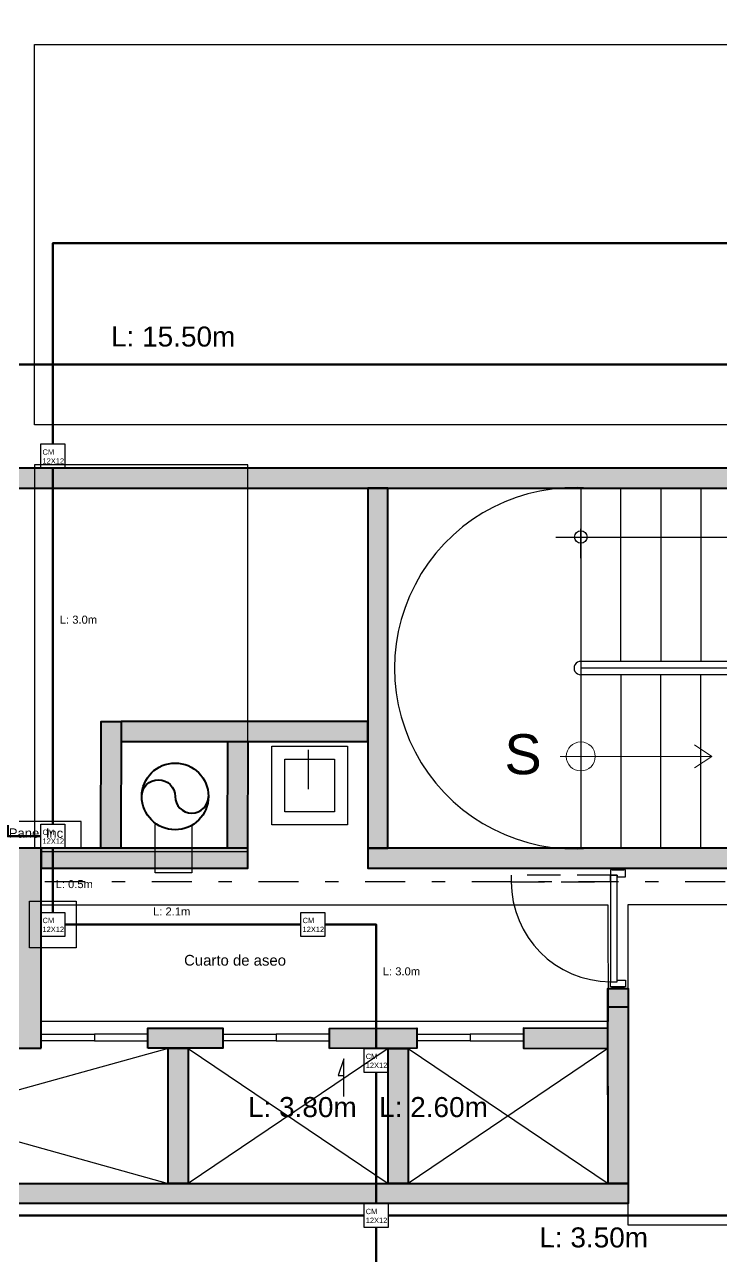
# Model space of a CAD drawing. Header units: millimetres. Extents: x 3781 to 4924, y 1639 to 1721.
# Drawn here: x 4245.6 to 4250.82, y 1655.72 to 1664.95 of the extents above; entities that cross this region are included whole.
import ezdxf

# ---------------------------------------------------------------- set-up
doc = ezdxf.new("R2010")
doc.units = ezdxf.units.MM
for name, pattern in [('CENTER', [0.7, 0.3, -0.2, 0, -0.2]), ('DASHED2', [9.524999999999995, 6.349999999999998, -3.174999999999998]), ('HIDDEN', [0.375, 0.25, -0.125]), ('HIDDEN2', [0.1875, 0.125, -0.0625]), ('LLUVIAS', [10, 4, -2, 4])]:
    doc.linetypes.add(name, pattern=pattern)
doc.layers.get('Defpoints').update_dxf_attribs({"color": 255})
for name, color, linetype in [('1amobla', 2, 'Continuous'), ('A-DIM-125', 8, 'Continuous'), ('A-HATCH CONCRETO', 8, 'Continuous'), ('AMOBLAMIENTO', 1, 'Continuous'), ('AREA PARQUEO', 51, 'Continuous'), ('AS_GL DETECCION_PISO 2', 7, 'Continuous'), ('E-P. MACIZA1', 2, 'HIDDEN2'), ('EJE-ESTRUCTURA', 1, 'CENTER'), ('F-2', 2, 'Continuous'), ('GG_LAZO CONTROL DRIVERS', 82, 'Continuous'), ('HACHTCOLUMNA', 250, 'Continuous'), ('JCA_HATCH 254', 252, 'Continuous'), ('JCA_PLANO 1', 1, 'Continuous'), ('MUEBLE', 1, 'Continuous'), ('PROYECCION', 1, 'DASHED2')]:
    doc.layers.add(name, color=color, linetype=linetype)
doc.layers.add('DIM-25', color=1, linetype='Continuous', plot=False)
for name, color, linetype, lineweight in [('Estructura', 6, 'Continuous', 40), ('Muro', 4, 'Continuous', 40), ('TEXTOS', 7, 'Continuous', 20), ('Vidrio', 2, 'Continuous', 30)]:
    doc.layers.add(name, color=color, linetype=linetype, lineweight=lineweight)
doc.styles.add('A-DIM', font='romans.shx', dxfattribs={"width": 0.85})
doc.styles.get("Standard").update_dxf_attribs({"font": 'arial.ttf'})
doc.dimstyles.new('A-DIM0125', dxfattribs={"dimscale": 125, "dimtxt": 0.0015, "dimasz": 0.0015, "dimexe": 0.0005, "dimexo": 0.0005, "dimgap": 0.0003, "dimtad": 1, "dimzin": 1, "dimtxsty": 'A-DIM', "dimblk": 'SMALL', "dimcen": 0.0015, "dimdle": 0.0015, "dimclrd": 256, "dimclre": 252, "dimclrt": 2, "dimazin": 0, "dimtfac": 1, "dimtmove": 2, "dimatfit": 3, "dimldrblk": 'OPEN90', "dimfxl": 1, "dimlwd": -1, "dimlwe": -1, "dimarcsym": 0})

# ---------------------------------------------------------------- blocks, each defined once
blk = doc.blocks.new('_Small')
at = {"color": 0, "linetype": 'ByBlock', "lineweight": -2}
blk.add_circle((0, 0), 0.25, dxfattribs=at)
blk = doc.blocks.new('*D120')
at = {"layer": 'A-DIM-125', "color": 252, "transparency": 16777216}
for p, q in [((4249.765915690115, 1660.953560359639), (4249.765915690115, 1661.173172919207)), ((4252.765915689231, 1660.241151332739), (4252.765915689231, 1661.173172919207))]:
    blk.add_line(p, q, dxfattribs=at)
at = {"layer": 'A-DIM-125', "transparency": 16777216}
blk.add_line((4249.578415690115, 1661.110672919207), (4252.953415689231, 1661.110672919207), dxfattribs=at)
at = {"layer": 'Defpoints', "color": 0, "transparency": 16777216}
for p in [(4252.765915689231, 1661.110672919207), (4249.765915690115, 1660.891060359639), (4252.765915689231, 1660.178651332739)]:
    blk.add_point(p, dxfattribs=at)
at = {"layer": 'A-DIM-125', "transparency": 16777216, "xscale": 0.1875, "yscale": 0.1875, "zscale": 0.1875, "rotation": 180}
blk.add_blockref('_Small', (4249.765915690115, 1661.110672919207), dxfattribs=at)
at = {"layer": 'A-DIM-125', "transparency": 16777216, "xscale": 0.1875, "yscale": 0.1875, "zscale": 0.1875}
blk.add_blockref('_Small', (4252.765915689231, 1661.110672919207), dxfattribs=at)
at = {"layer": 'A-DIM-125', "color": 2, "transparency": 16777216, "insert": (4251.490093178454, 1661.259780062064), "char_height": 0.1875, "attachment_point": 5, "style": 'A-DIM'}
blk.add_mtext('3,00', dxfattribs=at)
blk = doc.blocks.new('_Open90')
at = {"color": 0, "linetype": 'ByBlock', "lineweight": -2}
for p, q in [((-0.5, 0.5), (0, 0)), ((0, 0), (-1, 0)), ((0, 0), (-0.5, -0.5))]:
    blk.add_line(p, q, dxfattribs=at)
blk = doc.blocks.new('estructura etapa 3')
at = {"layer": 'HACHTCOLUMNA'}
h = blk.add_hatch(color=256, dxfattribs=at)
h.paths.add_polyline_path([(-91.65052479424082, -6658.123952498036), (-91.65052483163788, -6657.623952492478), (-92.34962468142191, -6657.623952492692), (-92.34962464402486, -6658.123952498251)])
h.paths.add_polyline_path([(-49.35360165399231, -6658.123953550201), (-49.35360165463851, -6657.623953544642), (-50.05450180622518, -6657.624073242631), (-50.05450180557898, -6658.124073248189)])
h.paths.add_polyline_path([(-56.05269290422109, -6658.123953548908), (-56.05269290486729, -6657.623953543349), (-56.75269290454423, -6657.624054381149), (-56.75269290389804, -6658.124054386707)])
h.paths.add_polyline_path([(-76.44963033445936, -6659.123953527316), (-76.94963033376087, -6659.123953525937), (-76.9496303338118, -6657.623953525355), (-76.44963033520833, -6657.623953526268)])
h.paths.add_polyline_path([(-83.94962466275808, -6659.123953526419), (-84.44962466205959, -6659.123953525041), (-84.44962466211052, -6657.623953524459), (-83.94962466350705, -6657.623953525372)])
h.paths.add_polyline_path([(-60.45199772839385, -6659.123953526823), (-60.95199772769581, -6659.123953525441), (-60.95199772774629, -6657.623953524859), (-60.45199772914327, -6657.623953525776)])
h.paths.add_polyline_path([(-67.94963033684814, -6659.123953523713), (-68.44963033614965, -6659.123953522334), (-68.44963033620058, -6657.623953521752), (-67.94963033759711, -6657.623953522665)])
h.paths.add_polyline_path([(-91.8500747383024, -6668.198768413866), (-91.85097488956569, -6667.598768198336), (-92.3500747393499, -6667.598781503685), (-92.34917458808638, -6668.198781719215)])
h.paths.add_polyline_path([(-49.35360165997224, -6668.198834775361), (-49.35360165969462, -6667.598834775361), (-49.85360166074236, -6667.598833612342), (-49.85360166101998, -6668.198833612343)])
h.paths.add_polyline_path([(-56.15447406834653, -6668.148833038669), (-56.15447406899273, -6667.648833033111), (-56.85356531954483, -6667.649075604333), (-56.85356531889863, -6668.149075609892)])
h.paths.add_polyline_path([(-59.95199772806779, -6667.648834198664), (-59.95199772878357, -6668.148834196337), (-61.45199772983131, -6668.148834197909), (-61.45199772876629, -6667.648834201169)])
h.paths.add_polyline_path([(-75.94963033499096, -6667.648834198664), (-75.94963033570673, -6668.148834196337), (-77.44963033675447, -6668.148834197915), (-77.44963033568945, -6667.648834201173)])
h.paths.add_polyline_path([(-68.9496303369873, -6667.648834196665), (-68.94963033537522, -6668.148834193871), (-67.44963033560805, -6668.148834194158), (-67.44963033675447, -6667.648834196951)])
h.paths.add_polyline_path([(-84.94963033851843, -6667.648834198664), (-84.9496303378022, -6668.148834196337), (-83.44963033675447, -6668.148834197913), (-83.44963033781994, -6667.648834201173)])
h.paths.add_polyline_path([(-91.85007473830262, -6676.198714255436), (-91.85007473830262, -6675.598714255436), (-92.34917458808661, -6675.598833980074), (-92.34917458808661, -6676.198833980075)])
h.paths.add_polyline_path([(-49.35360166367525, -6676.19883419188), (-49.35360166339763, -6675.598834191882), (-49.85360166444536, -6675.598834192097), (-49.85360166472299, -6676.198834192096)])
h.paths.add_polyline_path([(-56.15447406836017, -6676.148834216151), (-56.15447406900614, -6675.648834210593), (-56.75356531955811, -6675.64883419414), (-56.75356531891191, -6676.148834199698)])
h.paths.add_polyline_path([(-59.95199772438798, -6675.648834197268), (-59.95199772475451, -6676.148834194008), (-61.45199772603507, -6676.148834196047), (-61.45199772462081, -6675.648834197444)])
h.paths.add_polyline_path([(-75.94963033131114, -6675.648834197268), (-75.94963033167767, -6676.148834194008), (-77.44963033295824, -6676.14883419605), (-77.44963033154397, -6675.648834197447)])
h.paths.add_polyline_path([(-68.94963033179408, -6675.648834195734), (-68.94963033064766, -6676.148834194337), (-67.44963033076408, -6676.148834193225), (-67.44963033214333, -6675.648834194855)])
h.paths.add_polyline_path([(-84.94963034219415, -6675.648834197267), (-84.94963034182763, -6676.148834194008), (-83.44963034054706, -6676.14883419605), (-83.44963034196132, -6675.648834197447)])
h.paths.add_polyline_path([(-91.84714941676873, -6686.298775267753), (-91.85051282815846, -6685.698774462428), (-92.34961267794267, -6685.698773428964), (-92.34624926655272, -6686.298774234288)])
h.paths.add_polyline_path([(-49.35447406836727, -6686.298714517593), (-49.35360166807266, -6685.698714517594), (-49.85360166912039, -6685.698714501338), (-49.85447406941501, -6686.298714501339)])
h.paths.add_polyline_path([(-56.15447406836745, -6686.248834233877), (-56.15447406901365, -6685.748834228319), (-56.75356531956538, -6685.748834211868), (-56.75356531891919, -6686.248834217427)])
h.paths.add_polyline_path([(-59.95199772341482, -6685.748834215987), (-59.95199772366493, -6686.248834213194), (-61.45199772401418, -6686.248834215234), (-61.45199772283274, -6685.748834216163)])
h.paths.add_polyline_path([(-75.94963033033798, -6685.748834215987), (-75.94963033058809, -6686.248834213194), (-77.44963033093734, -6686.248834215237), (-77.4496303297559, -6685.748834216167)])
h.paths.add_polyline_path([(-68.94963033303281, -6685.748834214453), (-68.94963033130432, -6686.248834212125), (-67.44963033142074, -6686.248834210548), (-67.44963033279998, -6685.748834212411)])
h.paths.add_polyline_path([(-84.94963034316731, -6685.748834215987), (-84.9496303429172, -6686.248834213194), (-83.44963034256796, -6686.248834215237), (-83.44963034374939, -6685.748834216167)])
h.paths.add_polyline_path([(-49.35315161146889, -6694.294436561979), (-49.35360165463851, -6693.698920625079), (-49.8545017768505, -6693.698741702064), (-49.8540517336811, -6694.294257638963)])
h.paths.add_polyline_path([(-56.05360165399372, -6694.248831171114), (-56.05360165463969, -6693.748831165555), (-56.75269290582685, -6693.748781044401), (-56.75269290518088, -6694.24878104996)])
h.paths.add_polyline_path([(-91.65052481364307, -6694.248821470252), (-91.65052481428881, -6693.748821464693), (-92.34962466436525, -6693.748831164716), (-92.34962466371906, -6694.248831170275)])
h.paths.add_polyline_path([(-59.95199772487774, -6693.748833026099), (-59.95199772512831, -6694.248833023305), (-61.45199772547755, -6694.248833025344), (-61.45199772429567, -6693.748833026275)])
h.paths.add_polyline_path([(-75.94963032526482, -6693.748834201318), (-75.94963032586463, -6694.248834199689), (-77.44963032644671, -6694.248834200334), (-77.4496303251484, -6693.748834201268)])
h.paths.add_polyline_path([(-68.94963033087049, -6693.748834198155), (-68.94963032937437, -6694.248834196758), (-67.44963032937437, -6694.248834196578), (-67.44963032993917, -6693.748834197975)])
h.paths.add_polyline_path([(-84.94963034374939, -6693.748831169256), (-84.94963034314958, -6694.248831167626), (-83.4496303425675, -6694.248831168272), (-83.4496303438658, -6693.748831169205)])
h.paths.add_polyline_path([(-49.35776796243806, -6703.973684038515), (-49.35316311038366, -6703.373684038515), (-49.85404024317143, -6703.373987440974), (-49.8586450952256, -6703.973987440974)])
h.paths.add_polyline_path([(-56.05360165399395, -6703.923835747391), (-56.05360165463992, -6703.423835741832), (-56.75273400298954, -6703.424072574053), (-56.75273400234335, -6703.924072579612)])
h.paths.add_polyline_path([(-67.9496303576999, -6704.924075048131), (-67.94963035834837, -6703.424075044247), (-68.44963035939611, -6703.424075040889), (-68.44963035874764, -6704.924075044775)])
h.paths.add_polyline_path([(-91.65052481364307, -6703.92383574791), (-91.65052481428881, -6703.423835742351), (-92.34966752073262, -6703.423835738951), (-92.34966752008665, -6703.92383574451)])
h.paths.add_polyline_path([(-61.84720662715324, -6703.423835743541), (-60.34720663041378, -6703.423835744186), (-60.34720663062888, -6703.923835745234), (-61.84720662736879, -6703.923835744588)])
h.paths.add_polyline_path([(-83.94962464132084, -6704.92407504017), (-83.94962464196658, -6703.424075043429), (-84.44962464301432, -6703.424075043645), (-84.44962464236858, -6704.924075040384)])
h.paths.add_polyline_path([(-76.44963031215582, -6704.924075040624), (-76.44963031280156, -6703.424075043886), (-76.9496303138493, -6703.4240750441), (-76.94963031320356, -6704.924075040841)])
h.paths.add_polyline_path([(-49.35360165399231, -6711.948833174153), (-49.35360165463851, -6711.448833168596), (-50.05360165568629, -6711.44883308894), (-50.0536016550401, -6711.948833094499)])
h.paths.add_polyline_path([(-55.95360165399381, -6711.948833094221), (-55.95360165464001, -6711.448833088664), (-56.65360165568779, -6711.448833088879), (-56.6536016550416, -6711.948833094438)])
h.paths.add_polyline_path([(-91.6496246626715, -6711.948833076518), (-91.6496246633177, -6711.448833070961), (-92.3496246643657, -6711.44883197644), (-92.34962466371951, -6711.948831981999)])
h.paths.add_polyline_path([(-60.951997710299, -6711.948833015158), (-60.95200339290193, -6709.548833076966), (-60.45200339185419, -6709.548833077181), (-60.45199770925126, -6711.948833015374)])
h.paths.add_polyline_path([(-68.44963032069029, -6709.548833077413), (-68.44963031985947, -6711.948833015374), (-67.94963031997611, -6711.948833017021), (-67.94963032092335, -6709.548833076733)])
h.paths.add_polyline_path([(-76.94963031061309, -6709.548833077415), (-76.94963030978226, -6711.948833015374), (-76.44963030989868, -6711.948833017022), (-76.44963031084592, -6709.548833076734)])
h.paths.add_polyline_path([(-83.94962465720198, -6709.548833077073), (-83.94962465803303, -6711.948833013726), (-84.44962465791662, -6711.948833015374), (-84.44962465696915, -6709.548833076393)])
at = {"layer": 'EJE-ESTRUCTURA'}
blk.add_line((-93.5201722163896, -6703.673835743373), (-46.50152233027245, -6703.673835745166), dxfattribs=at)
at = {"layer": 'Estructura'}
blk.add_lwpolyline([(-67.94963035770104, -6704.924075044559), (-67.94963035834724, -6703.42407504782), (-68.44963035939497, -6703.424075048035), (-68.44963035874878, -6704.924075044775)], close=True, dxfattribs=at)
blk = doc.blocks.new('Caja metalica de 12')
at = {"layer": '1amobla', "linetype": 'Continuous', "ltscale": 0.3}
blk.add_lwpolyline([(-1069.691067340418, -2855.356517794578), (-1069.511067340418, -2855.356517794578), (-1069.511067340418, -2855.536517794578), (-1069.691067340418, -2855.536517794578), (-1069.691067340418, -2855.356517794578)], dxfattribs=at)
at = {"layer": '1amobla', "color": 7, "linetype": 'Continuous', "ltscale": 0.3, "insert": (-1069.678574188772, -2855.396843407825), "char_height": 0.04, "width": 0.07915712532667385, "attachment_point": 1}
blk.add_mtext('CM 12X12', dxfattribs=at)
blk = doc.blocks.new('Panel incendio')
blk.add_lwpolyline([(4606.97632960137, 1659.730073642162), (4607.67632960137, 1659.730073642162), (4607.67632960137, 1659.930073642162), (4606.97632960137, 1659.930073642162), (4606.97632960137, 1659.730073642162)])
at = {"layer": 'TEXTOS'}
blk.add_text('Panel Inc', height=0.07, rotation=359.9331414428377, dxfattribs=at).set_placement((4607.134408847336, 1659.808445505243))

msp = doc.modelspace()

# ---------------------------------------------------------------- hatches: boundary and pattern name
at = {"layer": 'A-HATCH CONCRETO', "ltscale": 0.03, "true_color": 0x636466}
h = msp.add_hatch(color=251, dxfattribs=at)
h.dxf.hatch_style = 1
h.paths.add_polyline_path([(4248.169579859159, 1659.726816757798), (4246.318592627712, 1659.727523412885), (4246.31859262306, 1659.577519211432), (4248.169579854506, 1659.576812556229)])
h.paths.add_polyline_path([(4246.318167823389, 1659.727517486197), (4246.317660593061, 1658.777536680598), (4247.118668519116, 1658.777536680598), (4247.118668519116, 1659.577536680598), (4247.268668519117, 1659.574248298681), (4247.268668516796, 1658.627553021685), (4245.718621427978, 1658.627530537124), (4245.718621434972, 1658.777477960116), (4246.168668519116, 1658.777500973703), (4246.168669750683, 1659.727555874999)])
at = {"layer": 'JCA_HATCH 254', "linetype": 'Continuous', "ltscale": 0.3, "true_color": 0x636466, "transparency": 33554687}
h = msp.add_hatch(color=251, dxfattribs=at)
h.dxf.hatch_style = 1
h.paths.add_polyline_path([(4264.164646960409, 1661.628472890243), (4242.879381872931, 1661.628577290147), (4242.87938186829, 1661.478573088695), (4264.164646955769, 1661.478468688674)])
h = msp.add_hatch(color=251, dxfattribs=at)
h.dxf.hatch_style = 1
h.paths.add_polyline_path([(4248.169644131101, 1661.477393489218), (4248.169581595897, 1658.777883241154), (4248.319630697762, 1658.777883241154), (4248.319693232967, 1661.477393489218)])
h = msp.add_hatch(color=251, dxfattribs=at)
h.dxf.hatch_style = 1
h.paths.add_polyline_path([(4252.666274967264, 1658.77755722431), (4248.169579851377, 1658.777477961172), (4248.169579846735, 1658.62747375972), (4252.666274962623, 1658.627553022741)])
h = msp.add_hatch(color=251, dxfattribs=at)
h.dxf.hatch_style = 1
h.paths.add_polyline_path([(4250.120214990793, 1656.264472155292), (4249.97018975161, 1656.264472155292), (4249.970121044171, 1657.725135554103), (4250.120146283354, 1657.725135554103)])
h = msp.add_hatch(color=251, dxfattribs=at)
h.dxf.hatch_style = 1
h.paths.add_polyline_path([(4246.518583475762, 1657.277316789377), (4246.518583475762, 1657.427342028559), (4247.082449918462, 1657.427669161414), (4247.082449918462, 1657.277643922232)])
h = msp.add_hatch(color=251, dxfattribs=at)
h.dxf.hatch_style = 1
h.paths.add_polyline_path([(4247.882449918478, 1657.277053289472), (4247.882449918478, 1657.427078528654), (4248.536409731612, 1657.42740566153), (4248.536409731612, 1657.277380422348)])
h = msp.add_hatch(color=251, dxfattribs=at)
h.dxf.hatch_style = 1
h.paths.add_polyline_path([(4249.970086190494, 1657.276830130575), (4249.970086190494, 1657.426855369758), (4249.336409732538, 1657.42740566153), (4249.336409732538, 1657.277380422348)])
h = msp.add_hatch(color=251, dxfattribs=at)
h.dxf.hatch_style = 1
h.paths.add_polyline_path([(4246.821848349079, 1656.264672018776), (4246.671823109896, 1656.264672018776), (4246.671775007995, 1657.277405665003), (4246.821800247178, 1657.277405665003)])
h = msp.add_hatch(color=251, dxfattribs=at)
h.dxf.hatch_style = 1
h.paths.add_polyline_path([(4248.471030601344, 1656.264572085416), (4248.321005362161, 1656.264572085416), (4248.320953294083, 1657.277266644332), (4248.470978533266, 1657.277266644332)])
h = msp.add_hatch(color=251, dxfattribs=at)
h.dxf.hatch_style = 1
h.paths.add_polyline_path([(4242.879381558021, 1656.264459493918), (4250.120212853608, 1656.264472152056), (4250.120212858249, 1656.114467950604), (4242.879381562661, 1656.11445529235)])

# ---------------------------------------------------------------- linework, layer by layer
at = {"layer": '1amobla', "color": 7, "linetype": 'Continuous', "ltscale": 0.3, "true_color": 0xffffff}
msp.add_line((4250.001446379819, 1657.725135554084), (4250.088591256533, 1657.725135554121), dxfattribs=at)
for points in [[(4242.876046179956, 1658.877643930618), (4242.891151805492, 1656.114529287335), (4250.120212858247, 1656.114529511003), (4250.120212858247, 1657.725135554103)], [(4252.716248395712, 1658.127355193138), (4252.716248395712, 1658.27788323133), (4251.821045161245, 1658.277883231715), (4251.821038997896, 1658.627538123809), (4250.12019695217, 1658.62750814315)], [(4247.667373611097, 1658.296371489984), (4247.847373611097, 1658.296371489984), (4247.847373611097, 1658.116371489984), (4247.667373611097, 1658.116371489984), (4247.667373611097, 1658.296371489984)], [(4247.667373611097, 1658.296371489984), (4247.847373611097, 1658.296371489984), (4247.847373611097, 1658.116371489984), (4247.667373611097, 1658.116371489984), (4247.667373611097, 1658.296371489984)], [(4247.667373611097, 1658.296371490023), (4247.847373611097, 1658.296371490023), (4247.847373611097, 1658.116371490023), (4247.667373611097, 1658.116371490023), (4247.667373611097, 1658.296371490023)], [(4248.140953312552, 1657.276907432901), (4248.320953312552, 1657.276907432901), (4248.320953312552, 1657.096907432901), (4248.140953312552, 1657.096907432901), (4248.140953312552, 1657.276907432901)], [(4248.140953312552, 1657.276907432901), (4248.320953312552, 1657.276907432901), (4248.320953312552, 1657.096907432901), (4248.140953312552, 1657.096907432901), (4248.140953312552, 1657.276907432901)], [(4248.140992022016, 1657.276934030495), (4248.320992022016, 1657.276934030495), (4248.320992022016, 1657.096934030495), (4248.140992022016, 1657.096934030495), (4248.140992022016, 1657.276934030495)], [(4248.140992022016, 1657.276934030495), (4248.320992022016, 1657.276934030495), (4248.320992022016, 1657.096934030495), (4248.140992022016, 1657.096934030495), (4248.140992022016, 1657.276934030495)], [(4248.140992022016, 1657.276933083105), (4248.320992022016, 1657.276933083105), (4248.320992022016, 1657.096933083104), (4248.140992022016, 1657.096933083104), (4248.140992022016, 1657.276933083105)], [(4248.140992022016, 1657.276933083105), (4248.320992022016, 1657.276933083105), (4248.320992022016, 1657.096933083104), (4248.140992022016, 1657.096933083104), (4248.140992022016, 1657.276933083105)], [(4248.140992022016, 1657.276933083144), (4248.320992022016, 1657.276933083144), (4248.320992022016, 1657.096933083144), (4248.140992022016, 1657.096933083144), (4248.140992022016, 1657.276933083144)], [(4248.140994054218, 1656.114464158302), (4248.320994054217, 1656.114464158302), (4248.320994054217, 1655.934464158302), (4248.140994054218, 1655.934464158302), (4248.140994054218, 1656.114464158302)], [(4248.140994054218, 1656.114464158302), (4248.320994054217, 1656.114464158302), (4248.320994054217, 1655.934464158302), (4248.140994054218, 1655.934464158302), (4248.140994054218, 1656.114464158302)], [(4248.140994054218, 1656.114464158341), (4248.320994054217, 1656.114464158341), (4248.320994054217, 1655.934464158341), (4248.140994054218, 1655.934464158341), (4248.140994054218, 1656.114464158341)]]:
    msp.add_lwpolyline(points, dxfattribs=at)
at = {"layer": '1amobla', "color": 6, "linetype": 'Continuous', "ltscale": 0.3, "elevation": 1207.545492033964}
msp.add_lwpolyline([(4245.632051649385, 1658.381371490023), (4245.982051649386, 1658.381371490023), (4245.982051649386, 1658.031371490024), (4245.632051649385, 1658.031371490024), (4245.632051649385, 1658.381371490023)], dxfattribs=at)
at = {"layer": 'AMOBLAMIENTO'}
msp.add_line((4247.721359539571, 1659.51648730835), (4247.721359539571, 1659.220047661654), dxfattribs=at)
for points in [[(4248.015598254175, 1659.542073238163), (4248.015598254175, 1658.953034298394), (4247.447980352954, 1658.953034298394), (4247.447980352954, 1659.542073238163)], [(4247.918078200066, 1659.444553184053), (4247.918078200066, 1659.050554352504), (4247.545500407065, 1659.050554352504), (4247.545500407065, 1659.444553184053)]]:
    msp.add_lwpolyline(points, close=True, dxfattribs=at)
at = {"layer": 'AREA PARQUEO', "color": 2}
for p, q in [((4249.765915689465, 1661.478651330463), (4249.765915692142, 1658.778833262744)), ((4250.065915691288, 1660.178651330063), (4250.065915693584, 1661.478469397736)), ((4250.365915691768, 1661.47846939701), (4250.365915690536, 1660.178651329477)), ((4250.665915693678, 1661.478469396754), (4250.665915691101, 1660.178651328895)), ((4252.765915689231, 1660.178651332507), (4249.765915692724, 1660.178651330183)), ((4252.765915691439, 1660.128651333625), (4249.765915692719, 1660.128651330602)), ((4252.765915690973, 1660.078651333811), (4249.765915692719, 1660.078651330556)), ((4250.065915691241, 1660.078651330881), (4250.065915692421, 1658.77883326321)), ((4250.365915690605, 1658.778833263672), (4250.36591569049, 1660.078651331205)), ((4250.665915692514, 1658.778833263674), (4250.665915691054, 1660.078651331532))]:
    msp.add_line(p, q, dxfattribs=at)
msp.add_arc((4249.765915692719, 1660.128651330602), 0.0499999999227718, 90.00000003329842, 270.0000000333505, dxfattribs=at)
at = {"layer": 'AS_GL DETECCION_PISO 2', "color": 5, "linetype": 'Continuous', "lineweight": 50}
for p, q in [((4239.640995039989, 1662.404464154289), (4251.926254063136, 1662.404464154289)), ((4245.807051649385, 1658.957883235641), (4245.807064748527, 1661.628562930457)), ((4245.807051649385, 1658.296371490063, 1207.545492033964), (4245.807051649385, 1658.77788323564)), ((4247.667373611097, 1658.206371490023), (4245.897051649386, 1658.206371490023, 1207.545492033964)), ((4248.230542074474, 1656.114529452536), (4248.230542071382, 1657.096933083104)), ((4248.140994054218, 1656.024464158302), (4239.640994054218, 1656.024464158302)), ((4248.320994054217, 1656.024464158302), (4250.928621224945, 1656.024464157139))]:
    msp.add_line(p, q, dxfattribs=at)
for points in [[(4245.807064748569, 1661.808562930457), (4245.807064748569, 1663.315277238178), (4256.596697208028, 1663.315277238178), (4256.596697208028, 1663.715277238178)], [(4245.468621430046, 1660.038221812313), (4245.468621430046, 1658.86788323564), (4245.717051649385, 1658.86788323564)], [(4248.230992022016, 1657.276934030495), (4248.230992022017, 1658.206371490023), (4247.847373611097, 1658.206371489984)]]:
    msp.add_lwpolyline(points, dxfattribs=at)
msp.add_lwpolyline([(4248.230994054217, 1655.934464158302), (4248.230994054217, 1654.513664158302, -0.4142076312882028), (4248.130994054218, 1654.413666183284), (4246.819769990082, 1654.413666183284)], format="xyb", dxfattribs=at)
at = {"layer": 'DIM-25'}
msp.add_arc((4249.995496861331, 1658.526674222601), 0.7508645735967099, 180.044000035225, 269.4867151761368, dxfattribs=at)
at = {"layer": 'E-P. MACIZA1', "color": 7, "linetype": 'LLUVIAS', "ltscale": 3, "true_color": 0xffffff}
for points in [[(4245.668621470909, 1661.952885175021), (4245.668621470909, 1664.802885175021), (4252.766254079364, 1664.802885175021), (4252.766254079364, 1661.952885175021)], [(4252.766254085202, 1655.952883248168), (4252.766254085202, 1658.278715190555), (4251.821021286904, 1658.278715190555), (4251.821021286904, 1658.352883248168), (4250.117726974157, 1658.352883248168), (4250.117726974157, 1655.952883248168)]]:
    msp.add_lwpolyline(points, close=True, dxfattribs=at)
msp.add_lwpolyline([(4245.717051649385, 1658.77788323564), (4245.717051649385, 1658.752883248168), (4247.270004696526, 1658.752883248168), (4247.270004696526, 1661.652885175021), (4245.668621470909, 1661.652885175021), (4245.668621470909, 1658.77788323564)], dxfattribs=at)
at = {"layer": 'E-P. MACIZA1', "color": 7, "linetype": 'LLUVIAS', "ltscale": 3, "true_color": 0xffffff, "elevation": 1207.545492033964}
msp.add_lwpolyline([(4249.967726974157, 1658.352883248168), (4249.970434600291, 1657.47774580291), (4245.717051649385, 1657.477745796054), (4245.717051649385, 1658.352883248168)], close=True, dxfattribs=at)
at = {"layer": 'F-2'}
for points in [[(4250.03947455012, 1658.564125768981), (4250.101267313885, 1658.564125768542), (4250.101267314212, 1658.614829993043), (4249.988770324084, 1658.614829992995), (4249.988770324566, 1658.576801824968), (4250.039474550231, 1658.576801824059), (4250.03947455012, 1658.564125768981)], [(4250.001446381833, 1658.62750604994), (4250.001446380675, 1658.61482999393), (4250.088591257505, 1658.614829993503), (4250.088591258547, 1658.627506049046)], [(4250.039474549214, 1657.788515835541), (4250.101267313328, 1657.7885158365), (4250.101267312885, 1657.737811610602), (4249.988770323805, 1657.737811611019), (4249.988770323904, 1657.775839779511), (4250.039474549103, 1657.775839779532), (4250.039474549214, 1657.788515835541)], [(4250.001446379819, 1657.725135554084), (4250.001446379813, 1657.737811611024), (4250.088591256527, 1657.737811610829), (4250.088591256533, 1657.725135554122)]]:
    msp.add_lwpolyline(points, dxfattribs=at)
for points in [[(4250.039474550231, 1658.576801824059), (4249.988770324566, 1658.576801824968), (4249.988770323904, 1657.775839779511), (4250.039474549103, 1657.775839779532)], [(4246.1185834753, 1657.384010730848), (4246.118583476209, 1657.333306505183), (4245.718583475738, 1657.333306504522), (4245.71858347576, 1657.384010729721)], [(4246.118583476209, 1657.384010730848), (4246.1185834753, 1657.333306505183), (4246.51858347577, 1657.333306504522), (4246.518583475749, 1657.384010729721)], [(4247.482449918016, 1657.384010730848), (4247.482449918925, 1657.333306505183), (4247.082449918455, 1657.333306504522), (4247.082449918476, 1657.384010729721)], [(4247.482449918925, 1657.384010730848), (4247.482449918016, 1657.333306505183), (4247.882449918487, 1657.333306504522), (4247.882449918465, 1657.384010729721)], [(4248.936409731166, 1657.384010730848), (4248.936409732076, 1657.333306505183), (4248.536409731605, 1657.333306504522), (4248.536409731627, 1657.384010729721)], [(4248.936409732076, 1657.384010730848), (4248.936409731166, 1657.333306505183), (4249.336409731637, 1657.333306504522), (4249.336409731615, 1657.384010729721)]]:
    msp.add_lwpolyline(points, close=True, dxfattribs=at)
at = {"layer": 'GG_LAZO CONTROL DRIVERS', "ltscale": 0.3}
for points in [[(4247.989468613953, 1656.915821015428), (4247.989468613953, 1657.199200953731), (4247.946164775869, 1657.073345104081), (4247.989468613953, 1657.073345104081)], [(4247.989468613953, 1656.915821015428), (4247.989468613953, 1657.199200953731), (4247.946164775869, 1657.073345104081), (4247.989468613953, 1657.073345104081)], [(4247.989507323417, 1656.915847613022), (4247.989507323417, 1657.199227551325), (4247.946203485333, 1657.073371701676), (4247.989507323417, 1657.073371701676)], [(4247.989507323417, 1656.915847613022), (4247.989507323417, 1657.199227551325), (4247.946203485333, 1657.073371701676), (4247.989507323417, 1657.073371701676)], [(4247.989507323417, 1656.915846665632), (4247.989507323417, 1657.199226603934), (4247.946203485333, 1657.073370754285), (4247.989507323417, 1657.073370754285)], [(4247.989507323417, 1656.915846665632), (4247.989507323417, 1657.199226603934), (4247.946203485333, 1657.073370754285), (4247.989507323417, 1657.073370754285)]]:
    msp.add_lwpolyline(points, dxfattribs=at)
at = {"layer": 'JCA_PLANO 1'}
msp.add_lwpolyline([(4246.84825325677, 1658.939471460131), (4246.84825325677, 1658.592454218377), (4246.574043824058, 1658.592454218377), (4246.574043824058, 1658.956197508111)], dxfattribs=at)
at = {"layer": 'MUEBLE', "color": 1, "linetype": 'HIDDEN'}
msp.add_lwpolyline([(4249.988770324821, 1658.52609759907), (4249.988770324566, 1658.576801824968), (4249.244632508944, 1658.576801825046), (4249.2446325085, 1658.526097600546)], close=True, dxfattribs=at)
at = {"layer": 'Muro'}
for points in [[(4264.164646960409, 1661.628472890243), (4242.879381872931, 1661.628577290147), (4242.87938186829, 1661.478573088695), (4264.164646955769, 1661.478468688674)], [(4246.318672720685, 1659.727536682924), (4246.317658260032, 1658.777416720864), (4246.16765405858, 1658.777416716212), (4246.168668519116, 1659.727536678271)], [(4248.169601843184, 1659.726816749405), (4246.318592627712, 1659.72752341289), (4246.31859262306, 1659.577519211438), (4248.169601838531, 1659.576812547836)], [(4247.268672720685, 1659.577536685251), (4247.267650582652, 1658.777553338223), (4247.1176463812, 1658.777553333571), (4247.118668519116, 1659.577536680598)], [(4247.268668521437, 1658.777557223254), (4245.718621434972, 1658.777477960116), (4245.718621430331, 1658.627473758664), (4247.268668516796, 1658.627553021685)], [(4252.666274967264, 1658.77755722431), (4248.169579851377, 1658.777477961172), (4248.169579846735, 1658.62747375972), (4252.666274962623, 1658.627553022741)], [(4250.120214990793, 1656.264472155292), (4249.97018975161, 1656.264472155292), (4249.970121044171, 1657.725135554103), (4250.120146283354, 1657.725135554103)], [(4250.120214990793, 1656.264472155292), (4249.97018975161, 1656.264472155292), (4249.970121044229, 1657.589493004811), (4250.120146283412, 1657.589493004811)], [(4246.518583475762, 1657.277316789377), (4246.518583475762, 1657.427342028559), (4247.082449918462, 1657.427669161414), (4247.082449918462, 1657.277643922232)], [(4247.882449918478, 1657.277053289472), (4247.882449918478, 1657.427078528654), (4248.536409731612, 1657.42740566153), (4248.536409731612, 1657.277380422348)], [(4247.882449918478, 1657.277053289472), (4247.882449918478, 1657.427078528654), (4248.536409731612, 1657.42740566153), (4248.536409731612, 1657.277380422348)], [(4249.970086190494, 1657.276830130575), (4249.970086190494, 1657.426855369758), (4249.336409732538, 1657.42740566153), (4249.336409732538, 1657.277380422348)], [(4249.970086190494, 1657.276830130575), (4249.970086190494, 1657.426855369758), (4249.336409732538, 1657.42740566153), (4249.336409732538, 1657.277380422348)], [(4246.821848349079, 1656.264672018776), (4246.671823109896, 1656.264672018776), (4246.671775007995, 1657.277405665003), (4246.821800247178, 1657.277405665003)], [(4248.471030601344, 1656.264572085416), (4248.321005362161, 1656.264572085416), (4248.320953294083, 1657.277266644332), (4248.470978533266, 1657.277266644332)], [(4242.879381558021, 1656.264459493918), (4250.120212853608, 1656.264472152056), (4250.120212858249, 1656.114467950604), (4242.879381562661, 1656.11445529235)], [(4242.879381558021, 1656.264459493918), (4250.120212853608, 1656.264472152056), (4250.120212858249, 1656.114467950604), (4242.879381562661, 1656.11445529235)]]:
    msp.add_lwpolyline(points, close=True, dxfattribs=at)
for points, elevation in [([(4248.169644131101, 1661.477393489218), (4248.169581595897, 1658.777883241154), (4248.319630697762, 1658.777883241154), (4248.319693232967, 1661.477393489218)], 1207.545492033964), ([(4246.518583475762, 1657.277316789377), (4246.518583475762, 1657.427342028559), (4247.082449918462, 1657.427669161414), (4247.082449918462, 1657.277643922232)], 2415.090984067928), ([(4246.821848349079, 1656.264672018776), (4246.671823109896, 1656.264672018776), (4246.671775007995, 1657.277405665003), (4246.821800247178, 1657.277405665003)], 2415.090984067928), ([(4248.471030601344, 1656.264572085416), (4248.321005362161, 1656.264572085416), (4248.320953294083, 1657.277266644332), (4248.470978533266, 1657.277266644332)], 1207.545492033964)]:
    msp.add_lwpolyline(points, close=True, dxfattribs=dict(at, elevation=elevation))
at = {"layer": 'Muro', "color": 1, "ltscale": 0.1}
msp.add_lwpolyline([(4246.473848603875, 1659.16637694164, -0.999999997716147), (4246.723848604457, 1659.166376942571, 0.9999999976895747), (4246.973848605039, 1659.166376942339)], format="xyb", dxfattribs=at)
msp.add_circle((4246.723848604457, 1659.166376942571), 0.249999999999999, dxfattribs=at)
at = {"layer": 'PROYECCION'}
for p, q in [((4243.027123667916, 1657.277643931677), (4246.672324041592, 1656.264748045674)), ((4246.671813935051, 1657.276918624035, 2415.090984067928), (4243.027780325083, 1656.264929175171, 2415.090984067928)), ((4246.821918809514, 1657.277037011238), (4248.321502128558, 1656.264762993568)), ((4248.320992022016, 1657.276933571928), (4246.821932149658, 1656.264675524723)), ((4248.471017261199, 1657.276933571928), (4249.970600580244, 1656.264659554258)), ((4249.970090473702, 1657.276830132618), (4248.471030601344, 1656.264572085413))]:
    msp.add_line(p, q, dxfattribs=at)
msp.add_arc((4249.72393792133, 1660.12756833449), 1.354368362875663, 85.30865585255162, 274.6913121411387, dxfattribs=at)
at = {"layer": 'TEXTOS'}
for points in [[(4249.611483388391, 1659.465922782785), (4250.748657990958, 1659.465922779989), (4250.618926387404, 1659.552363556932)], [(4249.611483385714, 1659.465922779525), (4250.748657990958, 1659.465922779989), (4250.618926387526, 1659.379482002585)]]:
    msp.add_lwpolyline(points, dxfattribs=at)
msp.add_circle((4249.765915690803, 1659.465922776895), 0.1088799229861706, dxfattribs=at)

# ---------------------------------------------------------------- block references
msp.add_blockref('Panel incendio', (-361.6577081304613, -0.9521904065218223))
at = {"layer": '1amobla', "color": 7, "linetype": 'Continuous', "true_color": 0xffffff}
for p in [(5315.408132088987, 4517.165080725035), (5315.408118989803, 4514.314401030219), (5315.408118989803, 4513.652889284641, 1207.545492033964), (5317.358440951515, 4513.652889284601), (5317.832059362434, 4512.633450877722), (5317.832061394635, 4511.470981952919)]:
    msp.add_blockref('Caja metalica de 12', p, dxfattribs=at)
at = {"layer": 'Vidrio'}
msp.add_blockref('estructura etapa 3', (4313.668251788614, 8362.201718976386), dxfattribs=at)

# ---------------------------------------------------------------- texts
at = {"layer": '1amobla', "color": 7, "linetype": 'Continuous', "ltscale": 0.3, "true_color": 0xffffff, "char_height": 0.04, "width": 0.07915712532667385, "attachment_point": 1}
for insert in [(4248.153446464197, 1657.236581819654), (4248.153446464197, 1657.236581819654), (4248.153485173661, 1657.236607469858), (4248.153487205864, 1656.074138545055), (4248.153487205864, 1656.074138545055)]:
    msp.add_mtext('CM 12X12', dxfattribs=dict(at, insert=insert))
at = {"layer": 'TEXTOS'}
for s, height, rotation, p in [('L: 15.50m', 0.15, 359.9331414428377, (4246.243370355181, 1662.539835254864)), ('L: 3.0m', 0.06, 359.9331414428377, (4245.859231344458, 1660.461587446147)), ('S', 0.3, 0.06685855718841616, (4249.193417892729, 1659.332304973111)), ('L: 0.5m', 0.06, 359.9331414428377, (4245.827689483526, 1658.478976204436)), ('L: 2.1m', 0.06, 359.9331414428377, (4246.558341210207, 1658.273731395604)), ('Cuarto de aseo', 0.08, 359.9331414428377, (4246.791177177482, 1657.897877912586)), ('L: 3.0m', 0.06, 359.9331414428377, (4248.281370655212, 1657.824566676139)), ('L: 3.80m', 0.15, 359.9331414428377, (4247.270407549367, 1656.762494996118)), ('L: 3.80m', 0.15, 359.9331414428377, (4247.270407549367, 1656.762494996118)), ('L: 3.80m', 0.15, 359.9331414428377, (4247.270446258831, 1656.762521593712)), ('L: 3.80m', 0.15, 359.9331414428377, (4247.270446258831, 1656.762521593712)), ('L: 3.80m', 0.15, 359.9331414428377, (4247.270446258831, 1656.762520646322)), ('L: 2.60m', 0.15, 359.9331414428377, (4248.253902252282, 1656.762520646322)), ('L: 3.50m', 0.15, 359.9331414428377, (4249.455111644319, 1655.784963622018))]:
    msp.add_text(s, height=height, rotation=rotation, dxfattribs=at).set_placement(p)

# ---------------------------------------------------------------- dimensions: what is measured, and where the dimension line sits
at = {"layer": 'A-DIM-125'}
dim = msp.add_linear_dim(base=(4252.765915689231, 1661.110672919207), p1=(4249.765915690115, 1660.891060359639), p2=(4252.765915689231, 1660.178651332739), angle=180, dimstyle='A-DIM0125', dxfattribs=at)
dim.commit()
dim.dimension.update_dxf_attribs({"geometry": '*D120', "text_midpoint": (4251.490093178454, 1661.259780062064), "dimtype": 160})

doc.saveas('drawing.dxf')
